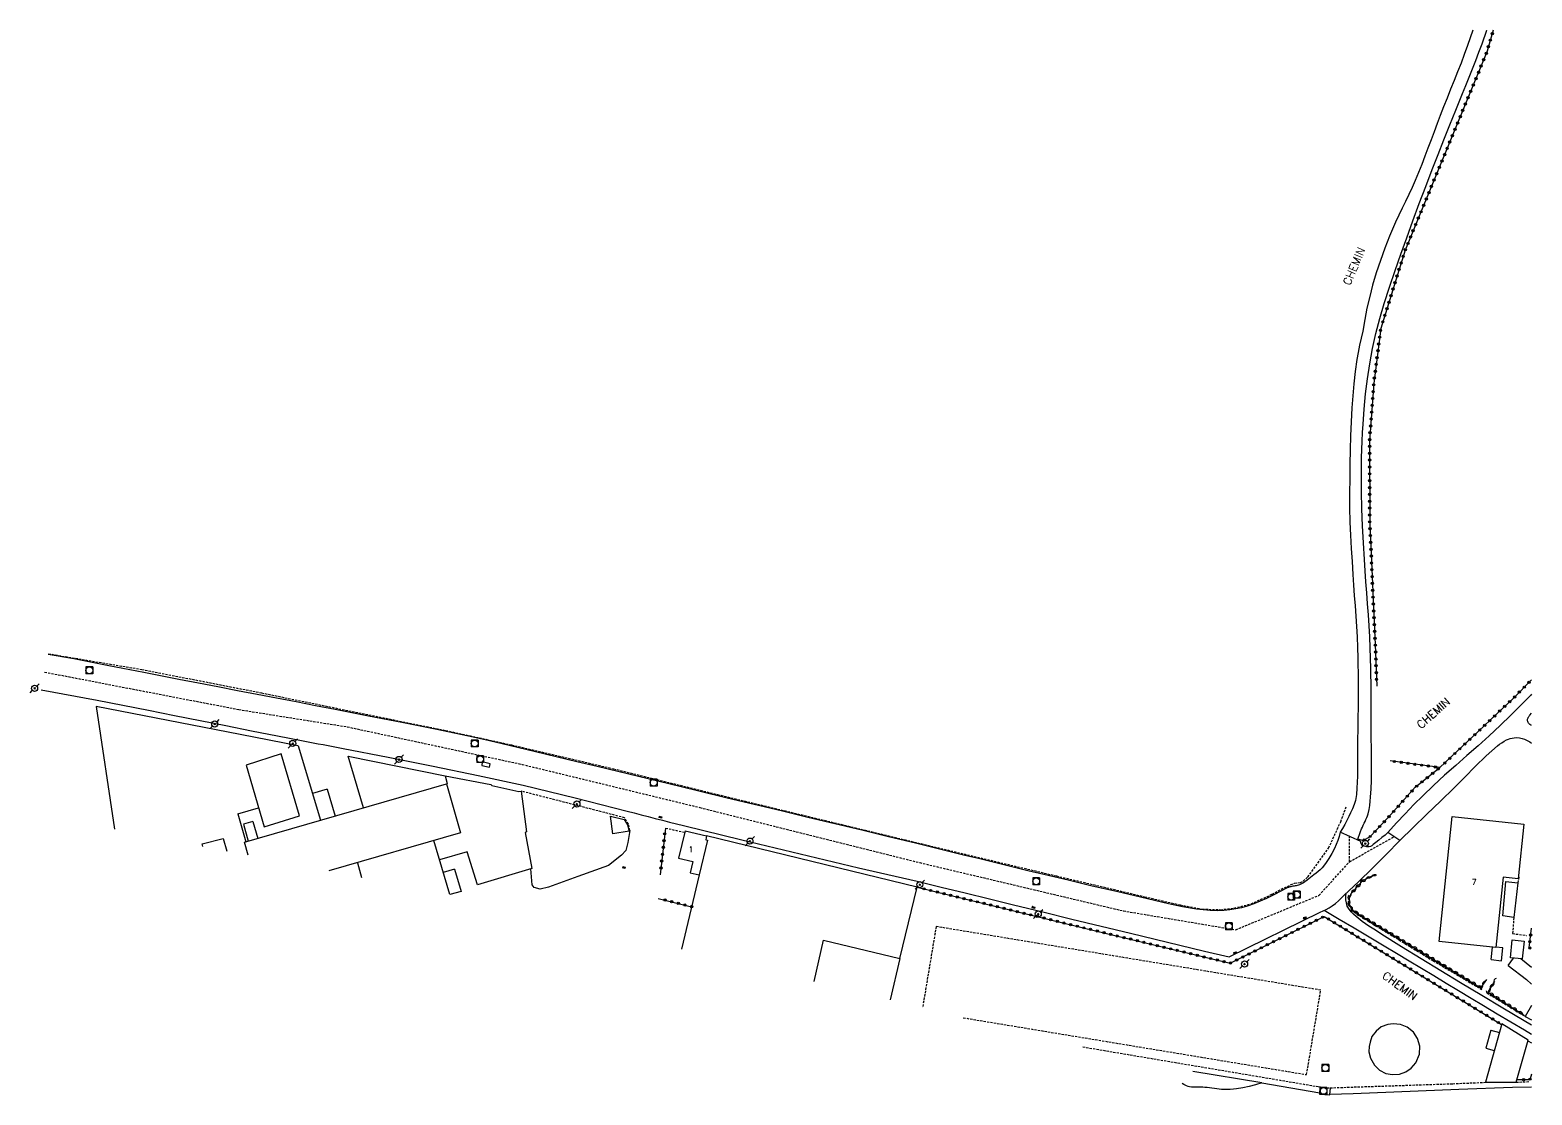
# Model space of a CAD drawing. Header units: millimetres. Extents: x 257000 to 258003, y 144043 to 145001.
# Drawn here: x 257671.7 to 258000.1, y 144767.1 to 145000 of the extents above; entities that cross this region are included whole.
import ezdxf
from ezdxf.enums import TextEntityAlignment as Align

# ---------------------------------------------------------------- set-up
doc = ezdxf.new("R2010")
doc.units = ezdxf.units.MM
doc.linetypes.add('DASHED', pattern=[0.75, 0.5, -0.25])
doc.layers.get('0').update_dxf_attribs({"linetype": 'CONTINUOUS'})
for name, color, linetype in [('W0001', 6, 'DASHED'), ('W0008', 7, 'CONTINUOUS'), ('W0014', 7, 'CONTINUOUS'), ('W0017', 7, 'CONTINUOUS'), ('W0071', 7, 'CONTINUOUS'), ('W0101', 7, 'CONTINUOUS'), ('W0104', 1, 'CONTINUOUS'), ('W0112', 1, 'DASHED'), ('W0130', 7, 'CONTINUOUS'), ('W0310', 3, 'CONTINUOUS'), ('W0323', 7, 'CONTINUOUS'), ('W0333', 7, 'CONTINUOUS'), ('W0401', 7, 'CONTINUOUS'), ('W0420', 7, 'CONTINUOUS'), ('W0473', 7, 'CONTINUOUS'), ('W0510', 5, 'CONTINUOUS'), ('W0989', 7, 'CONTINUOUS'), ('W0991', 7, 'CONTINUOUS')]:
    doc.layers.add(name, color=color, linetype=linetype)
doc.styles.get("Standard").update_dxf_attribs({"font": 'romans.shx', "width": 0.85})

# ---------------------------------------------------------------- blocks, each defined once
blk = doc.blocks.new('T401')
for p, q in [((-0.3, 0.3), (0, 0.3)), ((-0.3, -0.25), (-0.3, 0.3)), ((-0.3, 0.15), (0, 0.15)), ((-0.3, 0), (0, 0)), ((0, 0.3), (0, -0.25)), ((-0.3, -0.15), (0, -0.15)), ((-0.3, -0.25), (-0.3, -0.3)), ((-0.3, -0.3), (0, -0.3)), ((0, -0.3), (0, -0.25))]:
    blk.add_line(p, q)
blk = doc.blocks.new('T420')
for p, q in [((0.75, 0.75), (-0.75, 0.75)), ((-0.75, 0.75), (-0.75, -0.75)), ((0.75, 0.75), (0.75, -0.75)), ((0.75, -0.75), (-0.75, -0.75))]:
    blk.add_line(p, q)
blk.add_ellipse((0, 0), major_axis=(-0.53, 0.53), ratio=1, start_param=3.926991, end_param=10.210176)
blk = doc.blocks.new('T473')
for p, q in [((-0.166667, 0.166667), (0.166667, -0.166667)), ((-0.166667, -0.166667), (0.166667, 0.166667)), ((0.500001, 0.500001), (1.000002, 1.000002)), ((-1.000002, -1.000002), (-0.500001, -0.500001))]:
    blk.add_line(p, q)
blk.add_ellipse((0, 0), major_axis=(0.471405, 0.471405), ratio=1, start_param=5.4977871438, end_param=11.780972451)
blk = doc.blocks.new('t323o')
at = {"color": 0, "linetype": 'Continuous'}
for radius in [0.25, 0.15]:
    blk.add_circle((0, 0), radius, dxfattribs=at)
blk = doc.blocks.new('t310o')
at = {"color": 0, "linetype": 'Continuous'}
for centre, start, end in [((-0.5, 0.38), 216.8699, 323.1304), ((0.5, -0.37), 36.8699, 143.1303)]:
    blk.add_arc(centre, 0.625, start, end, dxfattribs=at)

msp = doc.modelspace()

# ---------------------------------------------------------------- linework, layer by layer
at = {"layer": 'W0001'}
for points in [[(257674.89, 144859.57), (257717.33, 144851.38), (257741.04, 144847.6), (257779.28, 144839.38), (257818.14, 144829.95), (257866.22, 144817.89), (257910.78, 144807.33), (257935.34, 144803.21), (257953.51, 144810.73), (257960.21, 144818.08)], [(257960.21, 144818.08), (257960.21, 144823.64)], [(257960.21, 144818.08), (257969.92, 144823.58)]]:
    msp.add_lwpolyline(points, dxfattribs=at)
at = {"layer": 'W0008'}
for points in [[(257958.17, 144824.54), (257957.92, 144823.62), (257957.63, 144822.72), (257957.29, 144821.84), (257956.9, 144820.98), (257956.32, 144819.86), (257955.69, 144818.77), (257954.98, 144817.73), (257954.19, 144816.74), (257953.78, 144816.33), (257953.34, 144815.95), (257952.88, 144815.6), (257952.42, 144815.25), (257951.66, 144814.66), (257950.91, 144814.05), (257950.11, 144813.49), (257949.24, 144813.03), (257949.02, 144812.94), (257948.78, 144812.88), (257948.54, 144812.83), (257948.3, 144812.79), (257948.07, 144812.76), (257947.83, 144812.73), (257947.59, 144812.69), (257947.36, 144812.63), (257947.19, 144812.59), (257947.02, 144812.54), (257946.86, 144812.48), (257946.7, 144812.42), (257946.27, 144812.23), (257945.85, 144812.03), (257945.44, 144811.81), (257945.03, 144811.58), (257944.63, 144811.35), (257944.22, 144811.12), (257943.81, 144810.91), (257943.39, 144810.7), (257942.03, 144810.07), (257940.66, 144809.44), (257939.26, 144808.87), (257937.83, 144808.39), (257936.58, 144808.04), (257935.31, 144807.76), (257934.03, 144807.55), (257932.74, 144807.42), (257931.23, 144807.37), (257929.73, 144807.42), (257928.23, 144807.54), (257926.74, 144807.72), (257923.65, 144808.23), (257920.6, 144808.9), (257917.56, 144809.64), (257914.52, 144810.36), (257909.22, 144811.56), (257903.93, 144812.78), (257898.65, 144814.02), (257893.37, 144815.28), (257889.86, 144816.12), (257886.35, 144816.97), (257882.84, 144817.83), (257879.34, 144818.69), (257875.83, 144819.55), (257872.33, 144820.41), (257868.82, 144821.27), (257865.31, 144822.12), (257859.43, 144823.54), (257853.55, 144824.96), (257847.67, 144826.38), (257841.78, 144827.79), (257835.9, 144829.2), (257830.02, 144830.61), (257824.13, 144832.02), (257818.25, 144833.44), (257813.74, 144834.52), (257809.24, 144835.61), (257804.74, 144836.7), (257800.23, 144837.8), (257795.73, 144838.89), (257791.22, 144839.97), (257786.71, 144841.05), (257782.2, 144842.13), (257778.55, 144843), (257774.89, 144843.87), (257771.23, 144844.72), (257767.56, 144845.54), (257760.28, 144847.07), (257752.99, 144848.53), (257745.7, 144849.95), (257738.4, 144851.38), (257734.13, 144852.21), (257729.86, 144853.04), (257725.59, 144853.86), (257721.32, 144854.68), (257717.05, 144855.5), (257712.78, 144856.32), (257708.5, 144857.14), (257704.23, 144857.97), (257696.57, 144859.46), (257688.92, 144860.96), (257681.26, 144862.46), (257675.68, 144863.43)], [(257686.35, 144853.46), (257691.98, 144852.35), (257697.61, 144851.23), (257703.25, 144850.1), (257708.88, 144848.97), (257714.51, 144847.85), (257720.15, 144846.73), (257725.78, 144845.62), (257731.42, 144844.53), (257732.52, 144844.32), (257733.61, 144844.11), (257734.7, 144843.91), (257735.8, 144843.7), (257736.89, 144843.5), (257737.98, 144843.29), (257739.08, 144843.08), (257740.17, 144842.87), (257750.01, 144840.93), (257759.85, 144838.99), (257769.68, 144836.97), (257779.48, 144834.83), (257785.19, 144833.48), (257790.88, 144832.06), (257796.56, 144830.6), (257802.24, 144829.15), (257803.78, 144828.76), (257805.33, 144828.36), (257806.87, 144827.96), (257808.41, 144827.56), (257809.95, 144827.16), (257811.49, 144826.77), (257813.04, 144826.37), (257814.58, 144825.99), (257827.33, 144822.87), (257840.09, 144819.8), (257852.87, 144816.79), (257865.66, 144813.83)], [(257953.75, 144807.04), (257954.44, 144807.33), (257955.12, 144807.66), (257955.77, 144808.02), (257956.4, 144808.43), (257957.11, 144808.97), (257957.77, 144809.56), (257958.42, 144810.17), (257959.06, 144810.78), (257962.15, 144813.7), (257965.2, 144816.66), (257968.2, 144819.66), (257971.17, 144822.71)], [(257962.71, 144822.54), (257958.17, 144824.54)], [(257968.61, 144824.5), (257967.96, 144823.93), (257967.3, 144823.38), (257966.63, 144822.83), (257965.95, 144822.3), (257965.68, 144822.07), (257965.4, 144821.83), (257965.1, 144821.6), (257964.77, 144821.45), (257964.51, 144821.38), (257964.25, 144821.36), (257963.99, 144821.37), (257963.74, 144821.41), (257963.51, 144821.47), (257963.27, 144821.54), (257963.05, 144821.66), (257962.86, 144821.83), (257962.76, 144821.99), (257962.7, 144822.17), (257962.68, 144822.35), (257962.71, 144822.54)], [(257971.17, 144822.71), (257968.61, 144824.5)]]:
    msp.add_lwpolyline(points, dxfattribs=at)
at = {"layer": 'W0014'}
for points in [[(257674.1, 144855.71), (257686.35, 144853.46)], [(257865.66, 144813.83), (257870.92, 144812.55), (257876.18, 144811.26), (257881.45, 144809.97), (257886.71, 144808.68), (257893.11, 144807.12), (257899.52, 144805.56), (257905.93, 144804), (257912.33, 144802.44), (257917.73, 144801.14), (257923.12, 144799.84), (257928.51, 144798.55), (257933.91, 144797.26)], [(257933.91, 144797.26), (257953.75, 144807.04)]]:
    msp.add_lwpolyline(points, dxfattribs=at)
at = {"layer": 'W0017'}
msp.add_lwpolyline([(257802.83, 144824.91), (257802.42, 144822.26), (257801.97, 144820.55), (257801.02, 144819.49), (257798.2, 144817.25), (257791.5, 144814.88), (257785.03, 144812.49), (257783.23, 144812.11), (257781.89, 144812.44), (257781.47, 144813), (257781.16, 144816.55)], dxfattribs=at)
at = {"layer": 'W0071'}
for points in [[(257987.19, 145000), (257986.01, 144996.61), (257985.3, 144994.68), (257984.58, 144992.76), (257983.83, 144990.85), (257983.07, 144988.94), (257982.31, 144987.04), (257981.54, 144985.13), (257980.78, 144983.23), (257980.04, 144981.31), (257979.36, 144979.53), (257978.69, 144977.75), (257978.02, 144975.96), (257977.36, 144974.17), (257976.69, 144972.39), (257976.01, 144970.61), (257975.31, 144968.84), (257974.58, 144967.08), (257973.91, 144965.54), (257973.2, 144964.02), (257972.47, 144962.52), (257971.74, 144961.01), (257971, 144959.51), (257970.29, 144958), (257969.6, 144956.47), (257968.95, 144954.92), (257967.92, 144952.28), (257966.95, 144949.61), (257966.06, 144946.91), (257965.26, 144944.19), (257964.61, 144941.7), (257964.02, 144939.19), (257963.52, 144936.67), (257963.1, 144934.13)], [(257967.77, 144940.15), (257968.95, 144943.76), (257970.18, 144947.37), (257971.43, 144950.96), (257972.71, 144954.54), (257974.06, 144958.29), (257975.46, 144962.03), (257976.87, 144965.76), (257978.3, 144969.49), (257979.56, 144972.75), (257980.85, 144976), (257982.14, 144979.24), (257983.43, 144982.49), (257984.15, 144984.3), (257984.88, 144986.1), (257985.62, 144987.9), (257986.36, 144989.7), (257987.09, 144991.5), (257987.81, 144993.31), (257988.51, 144995.13), (257989.18, 144996.96), (257990.22, 144999.97), (257990.23, 145000)], [(257961.91, 144822.89), (257962.14, 144823.48), (257962.37, 144824.08), (257962.6, 144824.67), (257962.84, 144825.26), (257963.02, 144825.67), (257963.2, 144826.09), (257963.4, 144826.5), (257963.59, 144826.9), (257963.78, 144827.32), (257963.96, 144827.74), (257964.12, 144828.16), (257964.25, 144828.6), (257964.47, 144829.49), (257964.62, 144830.4), (257964.73, 144831.31), (257964.82, 144832.22), (257964.93, 144834.04), (257965, 144835.85), (257965.03, 144837.67), (257965.03, 144839.48), (257965.01, 144841.3), (257964.98, 144843.11), (257964.95, 144844.92), (257964.94, 144846.74), (257964.94, 144851.26), (257964.92, 144855.79), (257964.87, 144860.32), (257964.74, 144864.84), (257964.63, 144867.26), (257964.49, 144869.68), (257964.33, 144872.09), (257964.15, 144874.5), (257963.97, 144876.92), (257963.8, 144879.33), (257963.63, 144881.74), (257963.49, 144884.16), (257963.28, 144887.87), (257963.07, 144891.59), (257962.9, 144895.31), (257962.81, 144899.03), (257962.8, 144900.87), (257962.8, 144902.72), (257962.82, 144904.57), (257962.85, 144906.41), (257962.9, 144908.26), (257962.97, 144910.11), (257963.06, 144911.95), (257963.17, 144913.79), (257963.42, 144917.1), (257963.72, 144920.4), (257964.11, 144923.7), (257964.62, 144926.98), (257965.25, 144930.31), (257965.99, 144933.61), (257966.83, 144936.89), (257967.77, 144940.15)], [(257963.1, 144934.13), (257962.72, 144932.59), (257962.38, 144931.04), (257962.07, 144929.47), (257961.81, 144927.91), (257961.45, 144925.28), (257961.16, 144922.64), (257960.93, 144920), (257960.73, 144917.35), (257960.55, 144914.29), (257960.43, 144911.22), (257960.35, 144908.15), (257960.29, 144905.08), (257960.24, 144901.9), (257960.22, 144898.72), (257960.23, 144895.55), (257960.3, 144892.37), (257960.41, 144889.5), (257960.58, 144886.63), (257960.77, 144883.76), (257960.95, 144880.89), (257961.09, 144878.61), (257961.24, 144876.34), (257961.4, 144874.07), (257961.56, 144871.79), (257961.71, 144869.52), (257961.84, 144867.25), (257961.95, 144864.97), (257962.03, 144862.69), (257962.1, 144857.9), (257962.07, 144853.11), (257962, 144848.33), (257961.95, 144843.54), (257961.95, 144841.86), (257961.96, 144840.17), (257961.95, 144838.48), (257961.91, 144836.8), (257961.87, 144835.48), (257961.83, 144834.15), (257961.72, 144832.82), (257961.49, 144831.51), (257961.21, 144830.58), (257960.86, 144829.69), (257960.45, 144828.81), (257960.04, 144827.95), (257959.61, 144827.08), (257959.15, 144826.22), (257958.67, 144825.37), (257958.17, 144824.54)], [(258000, 144854.75), (257999.81, 144854.54), (257997.66, 144852.32), (257995.49, 144850.14), (257993.14, 144847.86), (257990.75, 144845.65), (257988.33, 144843.47), (257985.88, 144841.31), (257983.43, 144839.16), (257981, 144836.99), (257978.6, 144834.78), (257976.24, 144832.53), (257974.28, 144830.57), (257972.36, 144828.58), (257970.46, 144826.56), (257968.61, 144824.5)], [(258000, 144847.89), (257999.86, 144847.95), (257999.63, 144848.1), (257999.48, 144848.24), (257999.35, 144848.39), (257999.25, 144848.56), (257999.17, 144848.75), (257999.14, 144848.88), (257999.12, 144849.02), (257999.12, 144849.16), (257999.15, 144849.3), (257999.18, 144849.41), (257999.23, 144849.53), (257999.28, 144849.64), (257999.35, 144849.74), (257999.41, 144849.84), (257999.48, 144849.94), (257999.56, 144850.04), (257999.63, 144850.13), (258000, 144850.57)], [(257971.17, 144822.71), (257974.15, 144825.6), (257977.13, 144828.49), (257980.11, 144831.37), (257983.09, 144834.26), (257985.42, 144836.58), (257987.71, 144838.93), (257990.07, 144841.24), (257992.55, 144843.41), (257993.02, 144843.78), (257993.5, 144844.13), (257994, 144844.46), (257994.54, 144844.74), (257994.93, 144844.91), (257995.34, 144845.05), (257995.76, 144845.15), (257996.19, 144845.21), (257996.77, 144845.23), (257997.36, 144845.18), (257997.93, 144845.07), (257998.49, 144844.9), (257999.07, 144844.63), (257999.62, 144844.3), (258000, 144844)], [(258000, 144782.31), (257998.37, 144783.28), (257993.73, 144786.05), (257989.1, 144788.83), (257984.48, 144791.62), (257980.17, 144794.22), (257975.84, 144796.82), (257971.54, 144799.45), (257967.29, 144802.16), (257965.85, 144803.09), (257964.39, 144804.02), (257962.97, 144805.01), (257961.64, 144806.11), (257961.09, 144806.61), (257960.56, 144807.14), (257960.09, 144807.73), (257959.72, 144808.4), (257959.51, 144809.08), (257959.39, 144809.79), (257959.39, 144810.5), (257959.5, 144811.21)], [(257954.65, 144807.51), (257957.94, 144805.56), (257961.22, 144803.61), (257964.5, 144801.66), (257967.78, 144799.7), (257970.5, 144798.07), (257973.21, 144796.44), (257975.92, 144794.81), (257978.64, 144793.17), (257981.35, 144791.53), (257984.06, 144789.9), (257986.78, 144788.27), (257989.49, 144786.64), (257992.49, 144784.85), (257995.49, 144783.07), (257998.49, 144781.3), (258000, 144780.4)]]:
    msp.add_lwpolyline(points, dxfattribs=at)
at = {"layer": 'W0101'}
for points in [[(257814.91, 144824.82), (257813.45, 144818.89), (257816.62, 144818.16), (257816.06, 144815.67), (257818.01, 144815.21)], [(257814.91, 144824.82), (257819.61, 144823.72)], [(257819.61, 144823.72), (257819.61, 144823.72), (257819.43, 144822.88), (257819.82, 144822.8), (257818.01, 144815.21)]]:
    msp.add_lwpolyline(points, dxfattribs=at)
msp.add_lwpolyline([(257979.77, 144800.63), (257982.67, 144827.98), (257998.35, 144826.28), (257997.07, 144814.36), (257993.83, 144814.73), (257992.21, 144799.34)], close=True, dxfattribs=at)
at = {"layer": 'W0104'}
for points in [[(257730.35, 144843.43), (257717.62, 144845.91), (257686.14, 144852.06), (257690.15, 144825.23)], [(257730.35, 144843.43), (257735.23, 144827.17)], [(257744.58, 144829.88), (257741.27, 144841.19), (257762.48, 144836.88), (257762.93, 144835.2), (257762.75, 144835.16)], [(257718.61, 144822.34), (257762.75, 144835.16), (257765.83, 144824.41), (257737.01, 144816.07)], [(257762.48, 144836.88), (257772.46, 144834.97), (257772.69, 144834.79), (257778.57, 144833.43), (257779.05, 144833.54), (257780.26, 144824.6), (257779.93, 144824.45), (257781.43, 144816.63), (257769.52, 144813), (257767.26, 144820.27)], [(257736.68, 144833.99), (257733.48, 144833.01)], [(257736.68, 144833.99), (257738.41, 144828.09)], [(257717.1, 144828.56), (257721.64, 144829.89)], [(257717.1, 144828.56), (257718.89, 144822.42)], [(257720.42, 144826.91), (257718.37, 144826.28), (257719.39, 144822.57)], [(257720.42, 144826.91), (257721.52, 144823.18)], [(257709.49, 144821.45), (257709.34, 144821.98), (257713.89, 144823.19)], [(257713.89, 144823.19), (257714.69, 144820.43)], [(257719.4, 144819.51), (257718.61, 144822.34)], [(257763.46, 144810.9), (257760.01, 144822.72)], [(257843.13, 144791.91), (257845.15, 144800.93), (257861.88, 144796.9), (257865.68, 144812.52), (257819.61, 144823.72)], [(257767.26, 144820.27), (257761.24, 144818.52)], [(257767.26, 144820.27), (257767.26, 144820.27)], [(257743.29, 144817.88), (257744.2, 144814.66)], [(257764.51, 144816.46), (257762.05, 144815.74)], [(257764.51, 144816.46), (257765.97, 144811.57), (257763.5, 144810.89)], [(257818.01, 144815.21), (257814.13, 144798.98)], [(257996.13, 144805.88), (257993.7, 144806.22), (257994.37, 144813.77), (257997, 144813.45)], [(257997, 144813.45), (257996.13, 144805.88)], [(257991.16, 144796.68), (257993.44, 144796.41), (257993.75, 144799.28), (257992.22, 144799.43)], [(257991.16, 144796.68), (257991.47, 144799.42)], [(257861.88, 144796.9), (257859.78, 144787.85)], [(257994.87, 144795.38), (257996.08, 144797.02)], [(257994.87, 144795.38), (257998.87, 144792.3), (258000, 144791.29)], [(258000, 144794.99), (257997.68, 144796.86)], [(258000, 144786.67), (257998.63, 144784.27)], [(257998.63, 144784.27), (258000, 144783.5)], [(257991.07, 144781.25), (257989.99, 144777.32), (257991.86, 144776.8)], [(257991.07, 144781.25), (257992.96, 144780.71)]]:
    msp.add_lwpolyline(points, dxfattribs=at)
for points in [[(257730.64, 144828.12), (257726.6, 144841.67), (257718.92, 144839.21), (257722.85, 144825.74), (257730.64, 144828.12)], [(257799.14, 144824.2), (257798.61, 144828.06), (257801.58, 144827.33), (257802.34, 144826.17), (257802.69, 144824.77)], [(257995.38, 144797.09), (257995.78, 144800.98), (257998.38, 144800.72), (257997.98, 144796.83), (257995.38, 144797.09)], [(257996.63, 144769.87), (257999.23, 144779.06), (257993.49, 144782.61), (257989.91, 144769.85)]]:
    msp.add_lwpolyline(points, close=True, dxfattribs=at)
at = {"layer": 'W0112'}
for points in [[(257675.71, 144863.58), (257696.13, 144860.15), (257722.29, 144855.02), (257762.57, 144846.79), (257776.96, 144843.64), (257799.3, 144838.41), (257822, 144832.79), (257869.35, 144821.35), (257896.11, 144814.98), (257915.37, 144810.44), (257923.19, 144808.63), (257927.96, 144807.73), (257932, 144807.6), (257934.96, 144807.94), (257938.7, 144808.89), (257943.28, 144810.98), (257945.27, 144812.09), (257948.18, 144813.4), (257949.47, 144813.52), (257950.07, 144813.85), (257951.08, 144814.75), (257955.64, 144821.08), (257958.28, 144826.85), (257959.58, 144830.35)], [(257802.83, 144824.91), (257802.52, 144826.34), (257801.7, 144827.7), (257779.05, 144833.54)], [(257814.82, 144824.46), (257810.61, 144825.4)], [(257997.21, 144814.69), (257997, 144813.45)], [(257959.91, 144809.5), (257960.28, 144808.35), (257961.14, 144807.14), (257963.34, 144805.68), (257978.42, 144796.46), (257989.13, 144790.13)], [(257996.13, 144805.88), (257995.85, 144802.38), (257998.93, 144801.97)], [(257953.91, 144790), (257869.82, 144803.91), (257866.84, 144786.13)], [(257875.76, 144783.96), (257950.82, 144771.53), (257953.91, 144790)], [(257990.21, 144789.4), (257998.63, 144784.27)], [(257901.87, 144777.59), (257902.64, 144777.47), (257953.38, 144768.9), (257955.22, 144768.62), (257982.76, 144769.53), (257989.91, 144769.85)], [(257996.63, 144769.87), (257999.47, 144769.99)]]:
    msp.add_lwpolyline(points, dxfattribs=at)
at = {"layer": 'W0130'}
msp.add_lwpolyline([(257969.57, 144771.52), (257971.12, 144771.66), (257972.53, 144772.1), (257973.67, 144772.93), (257974.72, 144774.12), (257975.52, 144776.02), (257975.58, 144777.74), (257975.09, 144779.46), (257974.22, 144780.8), (257972.82, 144781.93), (257971.37, 144782.51), (257969.78, 144782.63), (257968.6, 144782.47), (257967.14, 144781.95), (257966.01, 144781.02), (257965.08, 144779.83), (257964.68, 144778.64), (257964.47, 144777.65), (257964.45, 144776.49), (257964.82, 144775.1), (257965.65, 144773.61), (257966.73, 144772.51), (257968.17, 144771.76), (257969.57, 144771.52)], close=True, dxfattribs=at)
at = {"layer": 'W0310'}
for points in [[(257965.87, 144815.02), (257965.06, 144814.9), (257963.04, 144813.89), (257960.51, 144811.07), (257960.11, 144810.08), (257960.09, 144808.9), (257960.7, 144807.66), (257962.46, 144806.43), (257988.89, 144790.52), (257990.2, 144792.36)], [(257991.92, 144791.95), (257990.46, 144789.58), (257998.48, 144784.46)]]:
    msp.add_lwpolyline(points, dxfattribs=at)
at = {"layer": 'W0323'}
for points in [[(257991.62, 145000), (257990.31, 144995.37), (257985.86, 144984.59), (257979.54, 144969.2), (257972.35, 144951.83), (257967.03, 144934.74)], [(257967.03, 144934.74), (257965.5, 144922.74), (257964.58, 144910.07), (257964.62, 144892.08), (257965.91, 144863.87), (257966.14, 144856.47)], [(257979.95, 144838.67), (257988.39, 144846.61), (257996.13, 144853.96), (258000, 144857.9)], [(257962.03, 144823.1), (257963.19, 144822.71), (257964.68, 144823.58), (257968.65, 144827.75), (257974.59, 144834.37), (257979.95, 144838.67), (257969.08, 144840.13)], [(257810.61, 144825.4), (257809.48, 144815.24)], [(257865.68, 144812.52), (257904.69, 144803.01), (257934.13, 144795.88), (257954.65, 144806.13), (257993.46, 144782.49)], [(257809.05, 144810.08), (257816.35, 144808.25)], [(258000, 144799.08), (257999.46, 144799.29), (258000, 144803.58)], [(257999.18, 144778.9), (258000, 144778.48)], [(258000, 144771.6), (257999.66, 144770.42), (257996.77, 144770.38)]]:
    msp.add_lwpolyline(points, dxfattribs=at)
at = {"layer": 'W0333'}
msp.add_lwpolyline([(257772.27, 144839.52), (257770.58, 144839.92), (257770.45, 144839.14), (257772.16, 144838.78)], close=True, dxfattribs=at)
for points in [[(257941.03, 144769.72), (257925.92, 144772.22)], [(257941.03, 144769.72), (257953.68, 144767.57)], [(257953.74, 144768.85), (257953.67, 144767.23), (257955.87, 144767.07), (257956.03, 144768.65)], [(258000, 144768.81), (257995.86, 144768.71), (257984.1, 144768.28), (257961.03, 144767.32), (257955.88, 144767.17)]]:
    msp.add_lwpolyline(points, dxfattribs=at)
at = {"layer": 'W0510'}
msp.add_lwpolyline([(257941.03, 144769.72), (257939.67, 144769.3), (257938.29, 144768.94), (257936.9, 144768.64), (257935.49, 144768.4), (257934.81, 144768.31), (257934.14, 144768.26), (257933.46, 144768.24), (257932.78, 144768.24), (257932.24, 144768.27), (257931.71, 144768.32), (257931.18, 144768.39), (257930.65, 144768.47), (257930.12, 144768.55), (257929.6, 144768.62), (257929.07, 144768.69), (257928.54, 144768.74), (257928.13, 144768.76), (257927.71, 144768.77), (257927.3, 144768.76), (257926.89, 144768.75), (257926.48, 144768.75), (257926.07, 144768.77), (257925.65, 144768.8), (257925.24, 144768.87), (257924.91, 144768.95), (257924.57, 144769.06), (257924.25, 144769.19), (257923.95, 144769.37), (257923.64, 144769.61)], dxfattribs=at)

# ---------------------------------------------------------------- block references
at = {"layer": 'W0310'}
for p, rotation in [((257963.78, 144814.26), 206.5082664782269), ((257965.13, 144814.91), 188.8892689081078), ((257960.59, 144811.16), 228.1454267943976), ((257961.59, 144812.27), 228.1454267943976), ((257962.59, 144813.39), 228.1454267943976), ((257960.37, 144808.33), 296.2878156981853), ((257960.1, 144809.76), 269.2218369221765), ((257961.32, 144807.23), 324.9751267203008), ((257962.55, 144806.37), 328.9569345685007), ((257963.83, 144805.6), 328.9569345685007), ((257965.12, 144804.83), 328.9569345685007), ((257966.4, 144804.05), 328.9569345685007), ((257967.69, 144803.28), 328.9569345685007), ((257968.98, 144802.5), 328.9569345685007), ((257970.26, 144801.73), 328.9569345685007), ((257971.55, 144800.96), 328.9569345685007), ((257972.83, 144800.18), 328.9569345685007), ((257974.12, 144799.41), 328.9569345685007), ((257975.4, 144798.64), 328.9569345685007), ((257976.69, 144797.86), 328.9569345685007), ((257977.97, 144797.09), 328.9569345685007), ((257979.26, 144796.32), 328.9569345685007), ((257980.54, 144795.54), 328.9569345685007), ((257981.83, 144794.77), 328.9569345685007), ((257983.11, 144794), 328.9569345685007), ((257984.4, 144793.22), 328.9569345685007), ((257985.68, 144792.45), 328.9569345685007), ((257986.97, 144791.68), 328.9569345685007), ((257989.33, 144791.13), 54.67496536216099), ((257991.76, 144791.7), 238.5167043434037), ((257988.25, 144790.9), 328.9569345685007), ((257990.9, 144789.3), 327.4391950728245), ((257990.98, 144790.42), 238.5167043434037), ((257992.16, 144788.5), 327.4391950728245), ((257993.43, 144787.69), 327.4391950728245), ((257994.69, 144786.88), 327.4391950728245), ((257995.95, 144786.08), 327.4391950728245), ((257997.22, 144785.27), 327.4391950728245)]:
    msp.add_blockref('t310o', p, dxfattribs=dict(at, rotation=rotation))
at = {"layer": 'W0323'}
for p, rotation in [((257991.4, 144999.23), 254.2071843839722), ((257990.58, 144996.34), 254.2071843839722), ((257990.99, 144997.78), 254.2071843839722), ((257988.98, 144992.14), 247.5664258825294), ((257989.55, 144993.53), 247.5664258825294), ((257990.12, 144994.91), 247.5664258825294), ((257987.83, 144989.37), 247.5664258825294), ((257988.41, 144990.75), 247.5664258825294), ((257986.69, 144986.6), 247.5664258825294), ((257987.26, 144987.98), 247.5664258825294), ((257984.97, 144982.43), 247.6588284099408), ((257985.54, 144983.82), 247.6588284099408), ((257986.12, 144985.21), 247.5664258825294), ((257983.83, 144979.66), 247.6588284099408), ((257984.4, 144981.05), 247.6588284099408), ((257982.12, 144975.5), 247.6588284099408), ((257982.69, 144976.88), 247.6588284099408), ((257983.26, 144978.27), 247.6588284099408), ((257980.98, 144972.72), 247.6588284099408), ((257981.55, 144974.11), 247.6588284099408), ((257979.84, 144969.95), 247.6588284099408), ((257980.41, 144971.34), 247.6588284099408), ((257978.12, 144965.79), 247.5227024033964), ((257978.7, 144967.18), 247.5227024033964), ((257979.27, 144968.56), 247.5227024033964), ((257976.98, 144963.02), 247.5227024033964), ((257977.55, 144964.4), 247.5227024033964), ((257975.83, 144960.24), 247.5227024033964), ((257976.4, 144961.63), 247.5227024033964), ((257974.11, 144956.09), 247.5227024033964), ((257974.68, 144957.47), 247.5227024033964), ((257975.26, 144958.86), 247.5227024033964), ((257972.96, 144953.31), 247.5227024033964), ((257973.54, 144954.7), 247.5227024033964), ((257971.93, 144950.5), 252.7110974139638), ((257972.39, 144951.93), 247.5227024033964), ((257970.6, 144946.2), 252.7110974139638), ((257971.04, 144947.64), 252.7110974139638), ((257971.49, 144949.07), 252.7110974139638), ((257969.71, 144943.34), 252.7110974139638), ((257970.15, 144944.77), 252.7110974139638), ((257968.81, 144940.47), 252.7110974139638), ((257969.26, 144941.91), 252.7110974139638), ((257967.48, 144936.18), 252.7110974139638), ((257967.92, 144937.61), 252.7110974139638), ((257968.37, 144939.04), 252.7110974139638), ((257966.79, 144932.82), 262.743986516041), ((257966.98, 144934.31), 262.743986516041), ((257966.41, 144929.84), 262.743986516041), ((257966.6, 144931.33), 262.743986516041), ((257966.03, 144926.87), 262.743986516041), ((257966.22, 144928.35), 262.743986516041), ((257965.65, 144923.89), 262.743986516041), ((257965.84, 144925.38), 262.743986516041), ((257965.37, 144920.9), 265.8128907350651), ((257965.48, 144922.4), 265.8128907350651), ((257965.04, 144916.42), 265.8128907350651), ((257965.15, 144917.91), 265.8128907350651), ((257965.26, 144919.41), 265.8128907350651), ((257964.82, 144913.42), 265.8128907350651), ((257964.93, 144914.92), 265.8128907350651), ((257964.6, 144910.43), 265.8128907350651), ((257964.71, 144911.93), 265.8128907350651), ((257964.58, 144908.93), 270.1369490731436), ((257964.58, 144907.43), 270.1369490731436), ((257964.58, 144905.93), 270.1369490731436), ((257964.59, 144904.43), 270.1369490731436), ((257964.59, 144902.93), 270.1369490731436), ((257964.6, 144901.43), 270.1369490731436), ((257964.6, 144899.93), 270.1369490731436), ((257964.6, 144898.43), 270.1369490731436), ((257964.61, 144896.93), 270.1369490731436), ((257964.61, 144895.43), 270.1369490731436), ((257964.61, 144893.93), 270.1369490731436), ((257964.62, 144892.43), 270.1369490731436), ((257964.67, 144890.93), 272.6289163997031), ((257964.74, 144889.44), 272.6289163997031), ((257964.81, 144887.94), 272.6289163997031), ((257964.88, 144886.44), 272.6289163997031), ((257964.95, 144884.94), 272.6289163997031), ((257965.01, 144883.44), 272.6289163997031), ((257965.08, 144881.94), 272.6289163997031), ((257965.15, 144880.44), 272.6289163997031), ((257965.22, 144878.95), 272.6289163997031), ((257965.29, 144877.45), 272.6289163997031), ((257965.36, 144875.95), 272.6289163997031), ((257965.43, 144874.45), 272.6289163997031), ((257965.5, 144872.95), 272.6289163997031), ((257965.56, 144871.45), 272.6289163997031), ((257965.63, 144869.96), 272.6289163997031), ((257965.7, 144868.46), 272.6289163997031), ((257965.77, 144866.96), 272.6289163997031), ((257965.84, 144865.46), 272.6289163997031), ((257965.91, 144863.96), 272.6289163997031), ((257965.96, 144862.46), 271.7783203864898), ((257966, 144860.96), 271.7783203864898), ((257966.05, 144859.46), 271.7783203864898), ((257966.1, 144857.97), 271.7783203864898), ((257999.45, 144857.34), 45.51258117435798), ((257996.3, 144854.13), 45.51258117435798), ((257997.35, 144855.2), 45.51258117435798), ((257998.4, 144856.27), 45.51258117435798), ((257993.04, 144851.03), 43.54987977244189), ((257994.13, 144852.06), 43.54987977244189), ((257995.22, 144853.1), 43.54987977244189), ((257989.78, 144847.93), 43.54987977244189), ((257990.87, 144848.96), 43.54987977244189), ((257991.95, 144849.99), 43.54987977244189), ((257986.51, 144844.84), 43.22723338696927), ((257987.6, 144845.87), 43.22723338696927), ((257988.69, 144846.89), 43.54987977244189), ((257983.23, 144841.76), 43.22723338696927), ((257984.32, 144842.78), 43.22723338696927), ((257985.42, 144843.81), 43.22723338696927), ((257970.02, 144840.01), 172.3642668210611), ((257971.5, 144839.81), 172.3642668210611), ((257972.99, 144839.61), 172.3642668210611), ((257974.48, 144839.41), 172.3642668210611), ((257975.96, 144839.21), 172.3642668210611), ((257977.45, 144839.01), 172.3642668210611), ((257978.94, 144838.81), 172.3642668210611), ((257979.58, 144838.38), 38.73793881412362), ((257981.04, 144839.7), 43.22723338696927), ((257982.14, 144840.73), 43.22723338696927), ((257974.9, 144834.62), 38.73793881412362), ((257976.07, 144835.56), 38.73793881412362), ((257977.24, 144836.5), 38.73793881412362), ((257978.41, 144837.44), 38.73793881412362), ((257971.85, 144831.32), 48.10940842083972), ((257972.85, 144832.43), 48.10940842083972), ((257973.85, 144833.55), 48.10940842083972), ((257968.85, 144827.97), 48.10940842083972), ((257969.85, 144829.08), 48.10940842083972), ((257970.85, 144830.2), 48.10940842083972), ((257965.75, 144824.7), 46.45075093423196), ((257966.78, 144825.79), 46.45075093423196), ((257967.82, 144826.88), 46.45075093423196), ((257810.14, 144821.21), 263.6474282756055), ((257810.31, 144822.7), 263.6474282756055), ((257810.48, 144824.19), 263.6474282756055), ((257963.43, 144822.85), 30.07919230976176), ((257964.72, 144823.61), 46.45075093423196), ((257809.81, 144818.22), 263.6474282756055), ((257809.98, 144819.72), 263.6474282756055), ((257809.65, 144816.73), 263.6474282756055), ((257867.14, 144812.16), 346.2984494037835), ((257868.6, 144811.8), 346.2984494037835), ((257870.05, 144811.45), 346.2984494037835), ((257810.51, 144809.72), 345.9249332492559), ((257811.96, 144809.35), 345.9249332492559), ((257813.42, 144808.99), 345.9249332492559), ((257814.87, 144808.62), 345.9249332492559), ((257816.33, 144808.26), 345.9249332492559), ((257871.51, 144811.09), 346.2984494037835), ((257872.97, 144810.74), 346.2984494037835), ((257874.43, 144810.38), 346.2984494037835), ((257875.88, 144810.03), 346.2984494037835), ((257877.34, 144809.67), 346.2984494037835), ((257878.8, 144809.32), 346.2984494037835), ((257880.26, 144808.96), 346.2984494037835), ((257881.71, 144808.61), 346.2984494037835), ((257883.17, 144808.25), 346.2984494037835), ((257884.63, 144807.9), 346.2984494037835), ((257886.08, 144807.54), 346.2984494037835), ((257887.54, 144807.19), 346.2984494037835), ((257889, 144806.83), 346.2984494037835), ((257890.46, 144806.47), 346.2984494037835), ((257891.91, 144806.12), 346.2984494037835), ((257893.37, 144805.76), 346.2984494037835), ((257894.83, 144805.41), 346.2984494037835), ((257896.29, 144805.05), 346.2984494037835), ((257952.97, 144805.29), 26.53712925945419), ((257954.31, 144805.96), 26.53712925945419), ((257955.61, 144805.55), 328.6588975423668), ((257956.89, 144804.77), 328.6588975423668), ((257897.74, 144804.7), 346.2984494037835), ((257899.2, 144804.34), 346.2984494037835), ((257900.66, 144803.99), 346.2984494037835), ((257902.11, 144803.63), 346.2984494037835), ((257903.57, 144803.28), 346.2984494037835), ((257905.03, 144802.92), 346.3941194529023), ((257906.49, 144802.57), 346.3941194529023), ((257907.95, 144802.22), 346.3941194529023), ((257909.4, 144801.86), 346.3941194529023), ((257910.86, 144801.51), 346.3941194529023), ((257946.26, 144801.94), 26.53712925945419), ((257947.6, 144802.61), 26.53712925945419), ((257948.94, 144803.28), 26.53712925945419), ((257950.29, 144803.95), 26.53712925945419), ((257951.63, 144804.62), 26.53712925945419), ((257958.17, 144803.99), 328.6588975423668), ((257959.45, 144803.21), 328.6588975423668), ((257960.73, 144802.43), 328.6588975423668), ((257962.01, 144801.65), 328.6588975423668), ((257999.81, 144802.09), 82.86124145925844), ((257912.32, 144801.16), 346.3941194529023), ((257913.78, 144800.81), 346.3941194529023), ((257915.23, 144800.45), 346.3941194529023), ((257916.69, 144800.1), 346.3941194529023), ((257918.15, 144799.75), 346.3941194529023), ((257919.61, 144799.39), 346.3941194529023), ((257921.07, 144799.04), 346.3941194529023), ((257922.52, 144798.69), 346.3941194529023), ((257923.98, 144798.34), 346.3941194529023), ((257939.55, 144798.59), 26.53712925945419), ((257940.89, 144799.26), 26.53712925945419), ((257942.23, 144799.93), 26.53712925945419), ((257943.58, 144800.6), 26.53712925945419), ((257944.92, 144801.27), 26.53712925945419), ((257963.3, 144800.87), 328.6588975423668), ((257964.58, 144800.09), 328.6588975423668), ((257965.86, 144799.31), 328.6588975423668), ((257967.14, 144798.53), 328.6588975423668), ((257999.63, 144799.22), 158.6933156336044), ((257999.63, 144800.6), 82.86124145925844), ((257925.44, 144797.98), 346.3941194529023), ((257926.9, 144797.63), 346.3941194529023), ((257928.36, 144797.28), 346.3941194529023), ((257929.81, 144796.92), 346.3941194529023), ((257931.27, 144796.57), 346.3941194529023), ((257932.73, 144796.22), 346.3941194529023), ((257934.18, 144795.91), 26.53712925945419), ((257935.52, 144796.58), 26.53712925945419), ((257936.87, 144797.25), 26.53712925945419), ((257938.21, 144797.92), 26.53712925945419), ((257968.42, 144797.75), 328.6588975423668), ((257969.7, 144796.97), 328.6588975423668), ((257970.98, 144796.18), 328.6588975423668), ((257972.26, 144795.4), 328.6588975423668), ((257973.54, 144794.62), 328.6588975423668), ((257974.83, 144793.84), 328.6588975423668), ((257976.11, 144793.06), 328.6588975423668), ((257977.39, 144792.28), 328.6588975423668), ((257978.67, 144791.5), 328.6588975423668), ((257979.95, 144790.72), 328.6588975423668), ((257981.23, 144789.94), 328.6588975423668), ((257982.51, 144789.16), 328.6588975423668), ((257983.79, 144788.38), 328.6588975423668), ((257985.07, 144787.6), 328.6588975423668), ((257986.36, 144786.82), 328.6588975423668), ((257987.64, 144786.04), 328.6588975423668), ((257988.92, 144785.26), 328.6588975423668), ((257990.2, 144784.48), 328.6588975423668), ((257991.48, 144783.7), 328.6588975423668), ((257992.76, 144782.92), 328.6588975423668), ((257998.27, 144770.4), 180.7548937715787), ((257999.69, 144770.53), 253.8705632970136)]:
    msp.add_blockref('t323o', p, dxfattribs=dict(at, rotation=rotation))
at = {"layer": 'W0401'}
for p, rotation in [((257809.45, 144827.7), 255.4620764509331), ((257801.49, 144816.68), 255.5705944964663), ((257891.06, 144807.93), 256.2746982074354), ((257950.46, 144805.65), 296.2349521730267), ((257935.21, 144798), 296.2349521730267)]:
    msp.add_blockref('T401', p, dxfattribs=dict(at, rotation=rotation))
at = {"layer": 'W0420'}
for p in [(257684.65, 144859.94), (257768.92, 144843.95), (257770.1, 144840.51), (257808.06, 144835.39), (257891.69, 144813.81), (257948.65, 144810.87), (257947.45, 144810.41), (257933.8, 144803.97), (257954.91, 144772.99), (257954.52, 144767.97)]:
    msp.add_blockref('T420', p, dxfattribs=at)
at = {"layer": 'W0473'}
for p in [(257672.69, 144856.01), (257712.08, 144848.21), (257729.14, 144843.96), (257752.36, 144840.46), (257791.26, 144830.71), (257829.09, 144822.59), (257963.67, 144822.08), (257866.25, 144813.07), (257892.13, 144806.67), (257937.25, 144795.73)]:
    msp.add_blockref('T473', p, dxfattribs=at)

# ---------------------------------------------------------------- texts
at = {"layer": 'W0989'}
for rotation, p in [(67.1215, (257959.5, 144944.34)), (41.6472, (257975.27, 144847.7)), (323.9801, (257967.7, 144793.51))]:
    msp.add_text('CHEMIN', height=1.75, rotation=rotation, dxfattribs=at).set_placement(p, align=Align.MIDDLE_LEFT)
at = {"layer": 'W0991'}
for s, p in [('1', (257816.21, 144820.8)), ('7', (257987.44, 144813.66))]:
    msp.add_text(s, height=1.25, dxfattribs=at).set_placement(p, align=Align.MIDDLE_CENTER)

doc.saveas('drawing.dxf')
